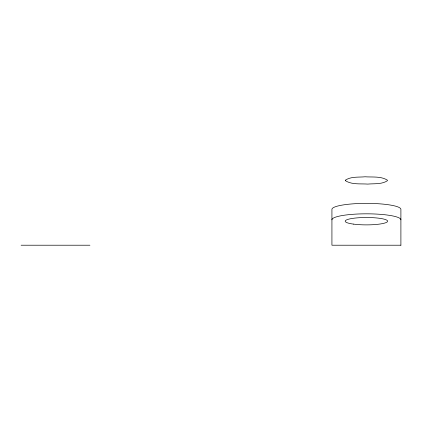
<?xml version="1.0" encoding="UTF-8"?>
<svg xmlns="http://www.w3.org/2000/svg" width="422" height="422" viewBox="0 0 422 422"><rect width="100%" height="100%" fill="white"/><g stroke="black" fill="none" stroke-linecap="round" stroke-linejoin="round"><path stroke-width="0.63" d="M21.1 245.214L89.928 245.214M331.929 219.809A34.483 5.987 0 0 1 366.417 213.822A34.483 5.987 0 0 1 400.9 219.809M345.386 180.189L345.37 180.669C351.737 184.82 360.399 183.559 367.731 184.097C374.198 183.475 381.894 184.504 387.449 180.69L387.465 180.21C381.098 176.058 372.431 177.319 365.104 176.786C358.631 177.404 350.935 176.375 345.386 180.189M400.9 245.214L331.929 245.214L331.929 209.359A34.483 5.987 0 0 1 366.417 203.372A34.483 5.987 0 0 1 400.9 209.359L400.9 245.214M353.393 224.103A21.221 3.687 0 0 0 387.438 221.698A21.221 3.687 0 0 0 358.415 217.778A21.221 3.687 0 0 0 353.393 224.103"/></g></svg>
